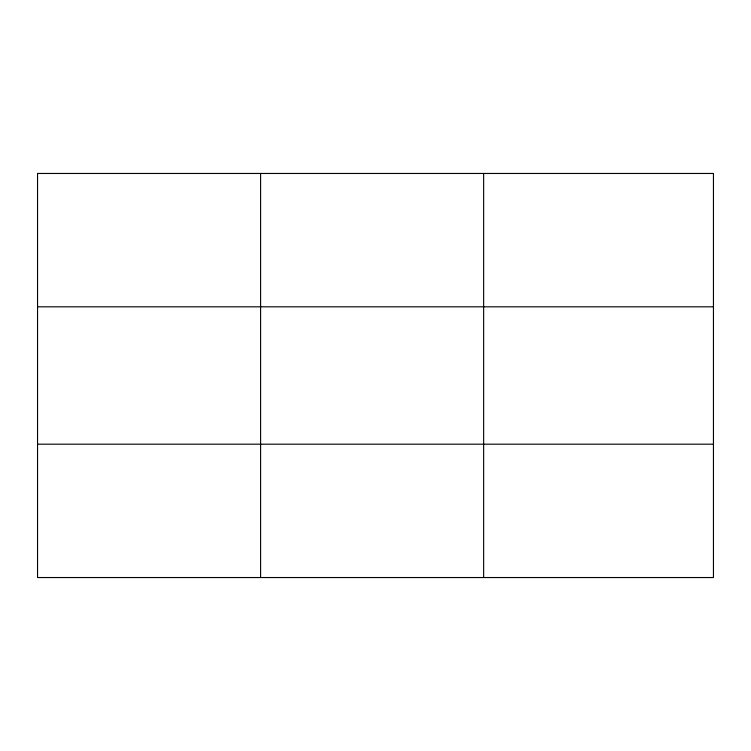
<?xml version="1.0" encoding="UTF-8"?>
<svg xmlns="http://www.w3.org/2000/svg" width="751" height="751" viewBox="0 0 751 751"><rect width="100%" height="100%" fill="white"/><g stroke="black" fill="none" stroke-linecap="round" stroke-linejoin="round"><path stroke-width="1.13" d="M260.597 173.462L260.597 577.538M483.644 173.462L483.644 577.538M37.55 306.812L713.45 306.812M37.55 444.188L713.45 444.188M713.45 173.462L713.45 577.538L37.55 577.538L37.55 173.462L713.45 173.462"/></g></svg>
